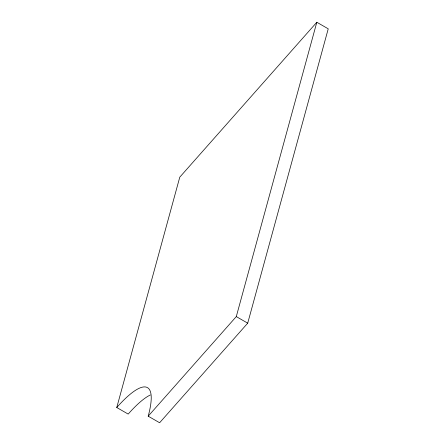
<?xml version="1.0" encoding="UTF-8"?>
<svg xmlns="http://www.w3.org/2000/svg" width="445" height="445" viewBox="0 0 445 445"><rect width="100%" height="100%" fill="white"/><g stroke="black" fill="none" stroke-linecap="round" stroke-linejoin="round"><path stroke-width="0.67" d="M116.762 407.514L179.78 177.16L316.818 22.25L328.238 28.819L247.715 323.165L159.621 422.75L148.196 416.181A96.732 22.361 -60.1 0 0 116.762 407.514L128.182 414.084A96.732 22.361 -60.1 0 1 150.31 394.999M148.196 416.181L236.289 316.595L316.818 22.25M236.289 316.595L247.715 323.165"/></g></svg>
